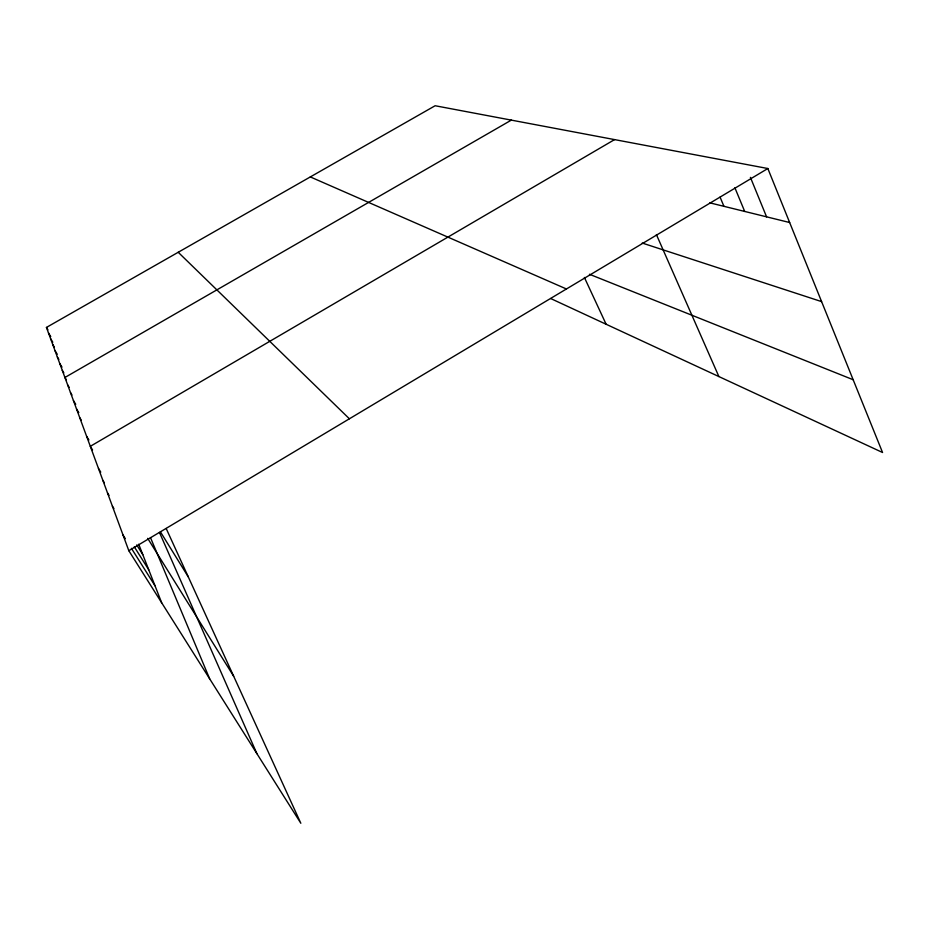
<?xml version="1.0" encoding="UTF-8"?>
<svg xmlns="http://www.w3.org/2000/svg" width="929" height="929" viewBox="0 0 929 929"><rect width="100%" height="100%" fill="white"/><g stroke="black" fill="none" stroke-linecap="round" stroke-linejoin="round"><path stroke-width="1.39" d="M166.175 528.485L300.833 823.257L128.817 550.711L767.842 168.521L882.55 452.493L550.665 298.523M614.58 139.594L90.31 446.326L92.563 449.95M511.333 120.12L64.914 377.488L66.412 379.891M128.817 550.711L46.45 327.426L435.132 105.743L767.842 168.521M709.849 202.847L789.662 222.53M642.241 243.05L821.596 301.611M589.439 274.264L853.159 379.729M310.321 176.928L566.435 288.977M178.217 252.27L349.397 418.793M123.023 535.011L125.31 538.646M131.407 548.319L155.027 585.804M112.397 506.2L113.919 508.616M136.726 544.94L142.799 554.636M134.287 546.809L148.745 569.791M98.474 468.448L100.762 472.129M102.875 480.374L104.396 482.813M107.509 492.939L109.03 495.366M86.629 436.34L88.894 439.986M147.688 538.344L233.678 676.266M73.437 400.596L75.737 404.289M76.526 408.957L78.791 412.604M79.743 417.69L81.241 420.094M62.301 370.381L63.811 372.831M160.496 531.969L188.262 576.839M67.643 384.885L69.164 387.335M70.488 392.572L71.986 394.999M48.482 332.919L50.747 336.612M50.572 338.62L52.802 342.232M52.756 344.508L54.265 346.958M55.008 350.628L57.238 354.228M57.343 356.968L58.852 359.407M59.77 363.553L61.999 367.152M46.45 327.426L47.936 329.841M584.387 277.446L606.126 324.244M656.397 234.584L718.895 376.57M159.463 532.445L256.915 753.686M720.068 197.099L723.935 206.319M150.475 537.589L209.652 678.797M734.885 187.763L744.698 211.44M750.411 177.369L766.576 216.84M138.711 544.197L161.669 602.77"/></g></svg>
